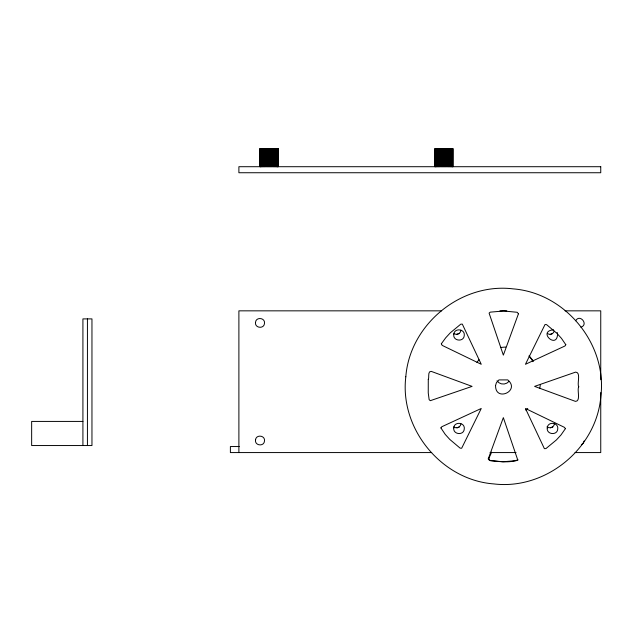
<?xml version="1.0" encoding="UTF-8"?>
<svg xmlns="http://www.w3.org/2000/svg" width="633" height="633" viewBox="0 0 633 633"><rect width="100%" height="100%" fill="white"/><g stroke="black" fill="none" stroke-linecap="round" stroke-linejoin="round"><path stroke-width="0.95" d="M539.775 388.472L540.273 385.109M584.14 440.956L583.135 443.377L581.371 444.69M491.35 452.12C491.612 454.336 486.753 459.099 490.251 460.626C499.223 461.568 509.581 463.095 518.15 459.882M575.65 320.773C579.812 313.414 588.983 324.587 580.952 327.237M476.926 362.44L478.952 359.71M525.707 410.034L527.756 408.514M500.679 347.446L505.759 347.034M260.044 148.613L260.044 166.708L259.997 148.613L278.093 148.613L278.093 166.708M441.573 310.843L238.894 310.843L238.894 452.571M499.904 310.843L506.819 310.843M565.04 310.843L600.749 310.843L600.749 379.745M82.915 421.42L31.65 421.42L31.65 445.545L91.959 445.545L91.959 318.897L82.915 318.897L82.915 445.545M239.274 446.542L230.388 446.542L230.388 452.571L431.682 452.571M490.013 452.571L516.077 452.571M575.041 452.571L600.749 452.571L600.749 392.539M553.527 329.793C536.792 331.288 557.697 350.239 557.546 333.441M529.022 356.047L533.579 361.079M557.151 332.483L557.372 332.95M452.943 166.708L452.991 148.613L434.895 148.613L434.895 166.708M452.817 148.613L452.817 166.708M452.603 148.613L452.603 166.708M452.302 148.613L452.302 166.708M451.922 148.613L451.922 166.708M451.464 148.613L451.464 166.708M450.933 148.613L450.933 166.708M450.34 148.613L450.34 166.708M449.683 148.613L449.683 166.708M448.971 148.613L448.971 166.708M448.204 148.613L448.204 166.708M447.404 148.613L447.404 166.708M446.566 148.613L446.566 166.708M445.711 148.613L445.711 166.708M444.833 148.613L444.833 166.708M443.947 148.613L443.947 166.708M443.053 148.613L443.053 166.708M442.174 148.613L442.174 166.708M441.32 148.613L441.32 166.708M440.481 148.613L440.481 166.708M439.682 148.613L439.682 166.708M438.914 148.613L438.914 166.708M438.202 148.613L438.202 166.708M437.545 148.613L437.545 166.708M436.952 148.613L436.952 166.708M436.422 148.613L436.422 166.708M435.963 148.613L435.963 166.708M435.583 148.613L435.583 166.708M435.282 148.613L435.282 166.708M435.069 148.613L435.069 166.708M278.045 148.613L278.045 166.708M277.919 148.613L277.919 166.708M277.705 148.613L277.705 166.708M277.404 148.613L277.404 166.708M277.025 148.613L277.025 166.708M276.566 148.613L276.566 166.708M276.035 148.613L276.035 166.708M275.442 148.613L275.442 166.708M274.785 148.613L274.785 166.708M274.073 148.613L274.073 166.708M273.314 148.613L273.314 166.708M272.506 148.613L272.506 166.708M271.676 148.613L271.676 166.708M270.813 148.613L270.813 166.708M269.935 148.613L269.935 166.708M269.049 148.613L269.049 166.708M268.163 148.613L268.163 166.708M267.284 148.613L267.284 166.708M266.422 148.613L266.422 166.708M265.583 148.613L265.583 166.708M264.784 148.613L264.784 166.708M264.016 148.613L264.016 166.708M263.304 148.613L263.304 166.708M262.648 148.613L262.648 166.708M262.054 148.613L262.054 166.708M261.524 148.613L261.524 166.708M261.065 148.613L261.065 166.708M260.685 148.613L260.685 166.708M260.392 148.613L260.392 166.708M260.171 148.613L260.171 166.708M87.433 318.897L87.433 445.545M460.959 423.841A4.526 4.526 0 0 1 453.734 426.879M508.956 381.414A7.541 7.541 0 0 1 497.008 380.821M529.228 355.96A33.169 33.169 0 0 1 532.844 361.641M554.405 424.039A4.526 4.526 0 0 1 547.054 426.753M554.263 331.154A4.526 4.526 0 0 1 547.521 333.615M460.974 330.165A4.526 4.526 0 0 1 453.901 333.52M456.828 334.548A4.526 4.526 0 0 1 458.996 333.662M550.148 334.675A4.526 4.526 0 0 1 552.277 333.694M456.986 427.908A4.526 4.526 0 0 1 459.194 427.125M550.615 427.813A4.526 4.526 0 0 1 552.846 427.109M565.38 428.691L560.973 434.982L556.383 439.959L545.947 448.583L544.388 448.67L525.437 408.475L564.525 427.394L565.38 428.691M488.265 458.87L489.491 460.484L502.958 461.766L516.449 460.626L517.62 459.605L503.346 417.63L488.265 458.87M428.28 379.42L428.248 392.958L429.142 399.645L430.282 400.697L472.099 386.383L431.247 371.389C427.394 370.891 429.435 377.751 428.28 379.42M255.495 322.466C254.656 328.242 264.198 329.184 264.499 323.352C265.346 317.576 255.803 316.635 255.495 322.466M255.495 440.07C254.656 445.846 264.198 446.787 264.499 440.956C265.346 435.18 255.803 434.238 255.495 440.07M405.816 376.777C399.478 428.786 441.502 479.988 493.74 483.913C545.749 490.251 596.951 448.235 600.875 395.989C607.213 343.988 565.198 292.778 512.952 288.854C460.951 282.516 409.749 324.531 405.816 376.777M453.766 334.453C452.785 341.195 463.918 342.287 464.274 335.49C465.255 328.749 454.122 327.649 453.766 334.453M453.766 427.932C452.785 434.673 463.918 435.765 464.274 428.968C465.255 422.227 454.122 421.127 453.766 427.932M547.244 427.932C546.263 434.673 557.396 435.765 557.752 428.968C558.733 422.227 547.6 421.127 547.244 427.932M578.736 386.771C576.774 389.683 581.126 401.33 575.444 401.377L534.592 386.383L575.611 372.117C581.268 372.267 576.805 383.82 578.736 386.771M495.568 385.434C495.18 402.406 520.785 390.79 507.753 379.903L498.939 379.903L496.414 382.712L495.568 385.434M440.9 427.916L445.228 434.396L449.77 439.413L460.112 448.14L461.663 448.251L481.254 408.475L441.763 426.761L440.9 427.916M441.336 343.79L442.166 345.373L481.254 364.291L462.304 324.096L460.753 324.183L450.316 332.808L445.719 337.785L441.336 343.79M518.435 313.802L503.346 355.137L489.095 313.113L490.251 312.14L503.733 311.001L517.208 312.283L518.435 313.802M565.807 344.716L564.937 346.006L525.437 364.291L545.029 324.515L546.58 324.626L556.929 333.354L561.471 338.37L565.807 344.716M600.749 166.708L238.894 166.708L238.894 172.738L600.749 172.738L600.749 166.708"/></g></svg>
